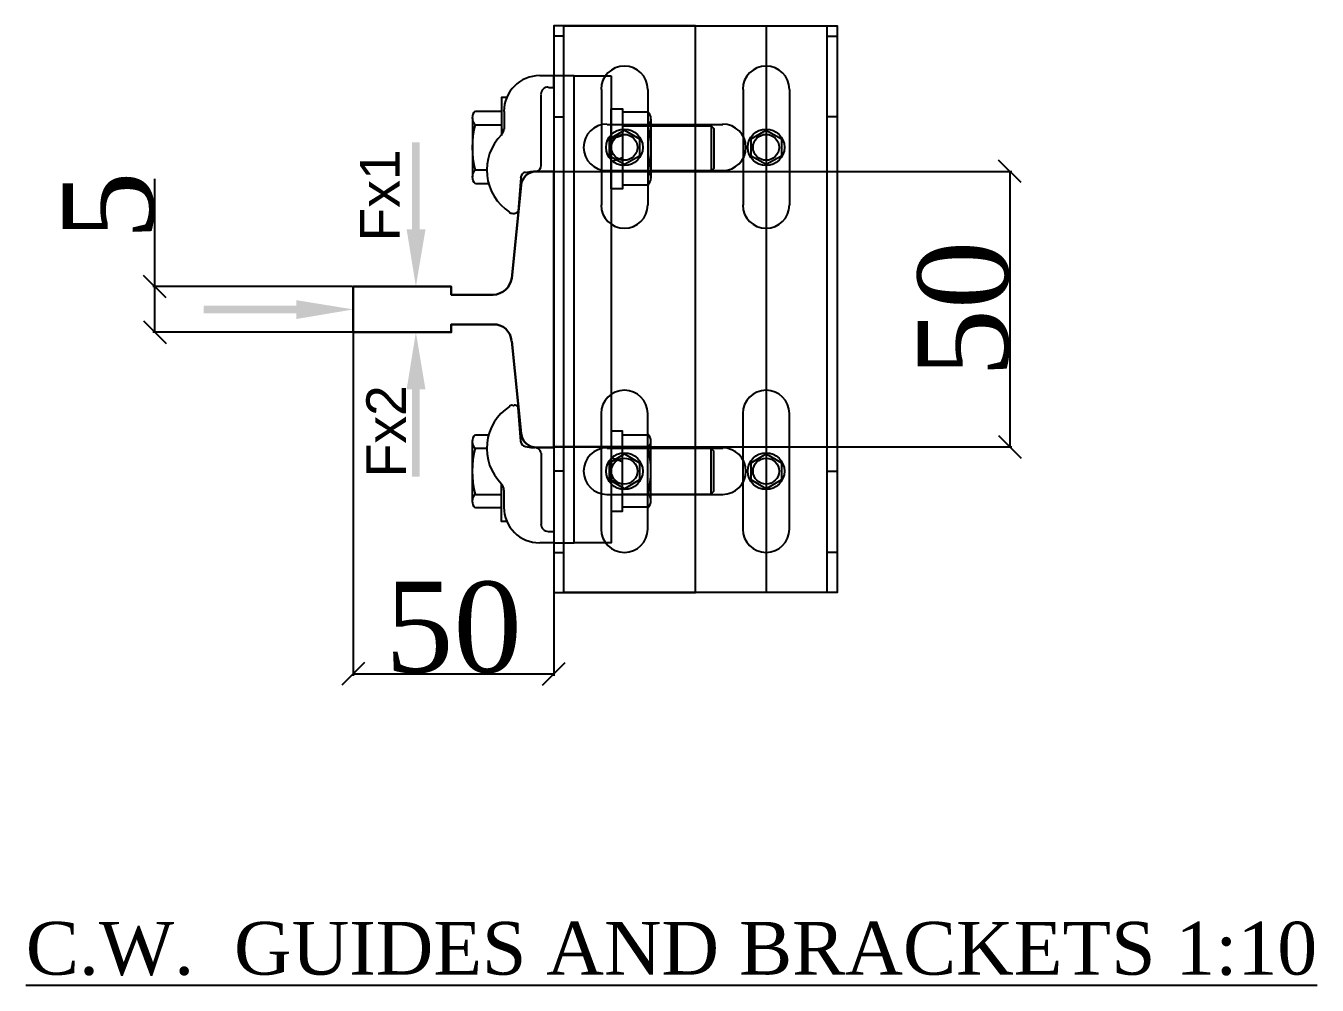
# Model space of a CAD drawing. Header units: millimetres. Extents: x -665 to 1025117, y -27997 to 4210.
# Drawn here: x 1004209 to 1005066, y 64 to 700 of the extents above; entities that cross this region are included whole.
import ezdxf

# ---------------------------------------------------------------- set-up
doc = ezdxf.new("R2010")
doc.units = ezdxf.units.MM
for name, color, linetype in [('PDF_0', 7, 'Continuous'), ('PDF_001', 7, 'Continuous'), ('PDF_Text', 7, 'Continuous')]:
    doc.layers.add(name, color=color, linetype=linetype)
doc.layers.add('step&guides', color=3, linetype='Continuous', lineweight=30)
doc.styles.add('nassar2', font='cent.shx', dxfattribs={"height": 60})
doc.styles.add('PDF Arial', font='arial.ttf')
doc.dimstyles.new('SM_ISO25', dxfattribs={"dimtxt": 40, "dimasz": 20, "dimexe": 1.25, "dimexo": 0.625, "dimtad": 1, "dimtxsty": 'nassar2', "dimblk": 'OBLIQUE', "dimcen": 2.5, "dimazin": 3, "dimtfac": 1, "dimtmove": 0, "dimatfit": 3, "dimarcsym": 0})

# ---------------------------------------------------------------- blocks, each defined once
blk = doc.blocks.new('_Oblique')
at = {"color": 0, "linetype": 'ByBlock', "lineweight": -2}
blk.add_line((-0.5, -0.5), (0.5, 0.5), dxfattribs=at)
blk = doc.blocks.new('*D94')
at = {"color": 0, "lineweight": -2, "transparency": 16777216}
for p, q in [((1004294.972, 527.453), (1004294.972, 598.903)), ((1004425.975, 527.453), (1004293.722, 527.453)), ((1004294.972, 497.244), (1004294.972, 527.453)), ((1004425.975, 497.244), (1004293.722, 497.244))]:
    blk.add_line(p, q, dxfattribs=at)
at = {"layer": 'Defpoints', "color": 0, "transparency": 16777216}
for p in [(1004294.972, 527.453), (1004426.6, 527.453), (1004426.6, 497.244)]:
    blk.add_point(p, dxfattribs=at)
at = {"color": 0, "lineweight": -2, "transparency": 16777216, "xscale": 15, "yscale": 15, "zscale": 15}
for p, rotation in [((1004294.972, 527.453), 90), ((1004294.972, 497.244), 270)]:
    blk.add_blockref('_Oblique', p, dxfattribs=dict(at, rotation=rotation))
at = {"color": 0, "transparency": 16777216, "insert": (1004264.347, 581.178), "char_height": 60, "attachment_point": 5, "rotation": 90, "style": 'nassar2'}
blk.add_mtext('5', dxfattribs=at)
blk = doc.blocks.new('*D95')
at = {"color": 0, "lineweight": -2, "transparency": 16777216}
for p, q in [((1004426.6, 496.619), (1004426.6, 269.41)), ((1004559.471, 496.619), (1004559.471, 269.41)), ((1004426.6, 270.66), (1004559.471, 270.66))]:
    blk.add_line(p, q, dxfattribs=at)
at = {"layer": 'Defpoints', "color": 0, "transparency": 16777216}
for p in [(1004426.6, 497.244), (1004559.471, 497.244), (1004559.471, 270.66)]:
    blk.add_point(p, dxfattribs=at)
at = {"color": 0, "lineweight": -2, "transparency": 16777216, "xscale": 15, "yscale": 15, "zscale": 15, "rotation": 180}
blk.add_blockref('_Oblique', (1004426.6, 270.66), dxfattribs=at)
at = {"color": 0, "lineweight": -2, "transparency": 16777216, "xscale": 15, "yscale": 15, "zscale": 15}
blk.add_blockref('_Oblique', (1004559.471, 270.66), dxfattribs=at)
at = {"color": 0, "transparency": 16777216, "insert": (1004493.035, 301.285), "char_height": 60, "attachment_point": 5, "style": 'nassar2'}
blk.add_mtext('50', dxfattribs=at)
blk = doc.blocks.new('*D96')
at = {"color": 0, "lineweight": -2, "transparency": 16777216}
for p, q in [((1004560.096, 603.918), (1004863.101, 603.918)), ((1004861.851, 603.918), (1004861.851, 421.251)), ((1004560.096, 421.251), (1004863.101, 421.251))]:
    blk.add_line(p, q, dxfattribs=at)
at = {"layer": 'Defpoints', "color": 0, "transparency": 16777216}
for p in [(1004559.471, 603.918), (1004559.471, 421.251), (1004861.851, 421.251)]:
    blk.add_point(p, dxfattribs=at)
at = {"color": 0, "lineweight": -2, "transparency": 16777216, "xscale": 15, "yscale": 15, "zscale": 15}
for p, rotation in [((1004861.851, 603.918), 90), ((1004861.851, 421.251), 270)]:
    blk.add_blockref('_Oblique', p, dxfattribs=dict(at, rotation=rotation))
at = {"color": 0, "transparency": 16777216, "insert": (1004831.226, 512.584), "char_height": 60, "attachment_point": 5, "rotation": 90, "style": 'nassar2'}
blk.add_mtext('50', dxfattribs=at)

msp = doc.modelspace()

# ---------------------------------------------------------------- linework, layer by layer
at = {"layer": 'PDF_0', "lineweight": 25}
for points in [[(1004559.471, 700.444), (1004559.471, 324.489), (1004653.4, 324.489), (1004653.4, 700.444)], [(1004653.4, 324.489), (1004653.4, 700.444), (1004559.471, 700.444), (1004559.471, 324.489)], [(1004566.079, 640.027), (1004566.079, 693.6), (1004559.471, 693.6), (1004559.471, 640.027)], [(1004700.365, 700.444), (1004700.365, 324.489), (1004566.079, 324.489), (1004566.079, 700.444)], [(1004747.33, 700.444), (1004747.33, 324.489), (1004653.4, 324.489), (1004653.4, 700.444)], [(1004653.4, 324.489), (1004653.4, 700.444), (1004747.33, 700.444), (1004747.33, 324.489)], [(1004740.722, 640.027), (1004740.722, 693.6), (1004747.33, 693.6), (1004747.33, 640.027)], [(1004597.467, 667.167), (1004597.467, 357.529), (1004572.923, 357.529), (1004572.923, 667.167), (1004559.471, 667.167), (1004559.471, 357.529), (1004572.923, 357.529), (1004572.923, 667.167)], [(1004597.467, 645.455), (1004605.019, 645.455), (1004605.019, 592.354), (1004597.467, 592.354)], [(1004597.467, 378.534), (1004605.019, 378.534), (1004605.019, 431.635), (1004597.467, 431.635)], [(1004566.079, 351.157), (1004566.079, 404.966), (1004559.471, 404.966), (1004559.471, 351.157)], [(1004740.722, 351.157), (1004740.722, 404.966), (1004747.33, 404.966), (1004747.33, 351.157)]]:
    msp.add_lwpolyline(points, close=True, dxfattribs=at)
for points in [[(1004566.079, 324.489), (1004566.079, 700.444)], [(1004740.722, 324.489), (1004740.722, 700.444)], [(1004555.93, 659.615), (1004559.471, 659.615), (1004559.471, 667.167), (1004550.266, 667.167)], [(1004553.098, 667.167), (1004553.098, 667.167)], [(1004559.471, 667.167), (1004559.471, 667.167)], [(1004528.554, 653.007), (1004524.778, 653.007), (1004524.778, 627.755)], [(1004551.21, 607.694), (1004551.21, 654.895)], [(1004591.095, 658.199), (1004591.095, 581.498)], [(1004621.776, 658.199), (1004621.776, 581.498)], [(1004685.025, 658.199), (1004685.025, 581.498)], [(1004715.706, 658.199), (1004715.706, 581.498)], [(1004507.549, 643.803), (1004524.778, 643.803)], [(1004526.666, 643.567), (1004526.666, 632.003)], [(1004622.012, 643.095), (1004605.019, 643.095)], [(1004505.661, 639.319), (1004505.661, 600.142)], [(1004507.549, 634.835), (1004524.778, 634.835)], [(1004594.871, 635.071), (1004671.573, 635.071)], [(1004623.9, 638.611), (1004623.9, 599.434)], [(1004663.785, 634.127), (1004663.785, 603.918)], [(1004747.802, 637.431), (1004747.802, 637.431)], [(1004605.019, 627.755), (1004597.467, 625.159)], [(1004605.019, 612.886), (1004597.467, 610.29)], [(1004515.102, 604.626), (1004507.549, 604.626)], [(1004540.826, 603.21), (1004544.366, 603.918), (1004548.08, 603.994)], [(1004594.871, 604.39), (1004671.573, 604.39)], [(1004516.282, 595.658), (1004507.549, 595.658)], [(1004605.019, 594.95), (1004622.012, 594.95)], [(1004532.33, 576.07), (1004533.274, 576.07)], [(1004532.33, 448.627), (1004533.274, 448.627)], [(1004537.758, 425.027), (1004535.87, 447.211)], [(1004591.095, 366.497), (1004591.095, 443.199)], [(1004621.776, 366.497), (1004621.776, 443.199)], [(1004685.025, 366.497), (1004685.025, 443.199)], [(1004715.706, 366.497), (1004715.706, 443.199)], [(1004516.282, 429.039), (1004507.549, 429.039)], [(1004605.019, 429.275), (1004622.012, 429.275)], [(1004505.661, 385.142), (1004505.661, 424.555)], [(1004515.102, 420.07), (1004507.549, 420.07)], [(1004540.826, 421.487), (1004544.366, 420.778), (1004546.881, 420.778)], [(1004621.304, 421.251), (1004559.471, 421.251)], [(1004561.359, 422.903), (1004561.359, 422.903)], [(1004594.871, 420.306), (1004671.573, 420.306)], [(1004605.019, 389.862), (1004663.785, 389.862), (1004665.673, 391.75), (1004665.673, 418.418), (1004663.785, 420.306), (1004605.019, 420.306), (1004622.012, 420.306)], [(1004623.9, 385.378), (1004623.9, 424.791)], [(1004663.785, 389.862), (1004663.785, 420.306)], [(1004551.21, 417.002), (1004551.21, 369.801)], [(1004605.019, 411.338), (1004597.467, 413.934)], [(1004528.554, 371.69), (1004524.778, 371.69), (1004524.778, 396.942)], [(1004605.019, 396.234), (1004597.467, 399.066)], [(1004507.549, 389.626), (1004524.778, 389.626)], [(1004526.666, 381.13), (1004526.666, 392.458)], [(1004594.871, 389.626), (1004671.573, 389.626)], [(1004507.549, 380.894), (1004524.778, 380.894)], [(1004622.012, 381.13), (1004605.019, 381.13)], [(1004555.93, 365.081), (1004559.471, 365.081)], [(1004559.471, 357.529), (1004550.266, 357.529)], [(1004553.098, 357.529), (1004553.098, 357.529)]]:
    msp.add_lwpolyline(points, dxfattribs=at)
for points in [[(1004622.012, 634.127), (1004605.019, 634.127), (1004663.785, 634.127), (1004665.673, 632.239), (1004665.673, 605.806), (1004663.785, 603.918), (1004605.019, 603.918), (1004622.012, 603.918, 0.125), (1004622.001, 634.331)], [(1004537.758, 599.67), (1004535.87, 577.486, -0.199), (1004535.662, 577.154)]]:
    msp.add_lwpolyline(points, format="xyb", dxfattribs=at)
for centre in [(1004606.318, 619.848), (1004700.247, 619.848), (1004606.318, 405.084), (1004700.247, 405.084)]:
    msp.add_circle(centre, 12.154, dxfattribs=at)
for centre, radius, start, end in [((1004606.318, 658.317), 15.458, 0, -180), ((1004700.247, 658.317), 15.458, 0, -180), ((1004550.148, 643.685), 23.718, 90, -180), ((1004555.812, 655.013), 4.838, 89.999, -179.999), ((1004511.68, 639.437), 6.255, 133.898, -133.898), ((1004617.645, 638.729), 6.255, -46.102, 46.102), ((1004567.141, 619.848), 61.716, 165.751, -165.751), ((1004594.753, 619.849), 15.458, 90, -90), ((1004671.455, 619.848), 15.458, -90, 90), ((1004548.26, 604.744), 33.159, 135.016, -122.997), ((1004520.648, 632.121), 5.782, -44.985, 0.001), ((1004511.68, 600.26), 6.255, 133.898, -133.898), ((1004541.416, 599.552), 3.894, 101.308, 177.96), ((1004547.316, 607.812), 3.894, -78.691, -0.001), ((1004617.645, 599.552), 6.255, -46.102, 46.102), ((1004532.212, 579.965), 3.895, -122.995, -90.007), ((1004533.156, 579.964), 3.894, -89.998, -49.696), ((1004606.317, 581.616), 15.458, 180, 0), ((1004700.247, 581.616), 15.458, 180, 0), ((1004606.318, 443.317), 15.458, 0, -180), ((1004700.247, 443.317), 15.458, 0, -180), ((1004548.26, 420.189), 33.158, 122.997, -135.016), ((1004532.212, 444.968), 3.895, 90.005, 122.998), ((1004533.156, 444.969), 3.894, 49.693, 90.001), ((1004535.279, 447.329), 0.591, 4.758, 49.659), ((1004511.68, 424.672), 6.255, 133.898, -133.898), ((1004617.645, 424.909), 6.255, -46.102, 46.102), ((1004567.141, 405.084), 61.716, 165.751, -165.751), ((1004541.416, 425.144), 3.894, -177.96, -101.308), ((1004546.568, 416.017), 4.772, 13.372, 93.766), ((1004594.753, 405.084), 15.458, 90, -90), ((1004562.184, 405.32), 61.716, -14.249, 14.249), ((1004671.455, 405.084), 15.458, -90, 90), ((1004520.648, 392.576), 5.782, -0.001, 44.985), ((1004511.68, 385.26), 6.255, 133.898, -133.898), ((1004617.645, 385.496), 6.255, -46.102, 46.102), ((1004550.148, 381.248), 23.718, 180, -90), ((1004555.812, 369.919), 4.838, 179.999, -89.999), ((1004606.317, 366.615), 15.458, 180, 0), ((1004700.247, 366.615), 15.458, 180, 0)]:
    msp.add_arc(centre, radius, start, end, dxfattribs=at)
at = {"layer": 'PDF_0', "transparency": 33554559}
for points in [[(1004470.686, 623.271), (1004465.494, 623.271), (1004470.686, 565.449)], [(1004465.494, 623.271), (1004470.686, 565.449), (1004465.494, 565.449)], [(1004474.462, 565.449), (1004468.09, 527.453), (1004461.954, 565.449)], [(1004327.478, 514.944), (1004327.478, 509.752), (1004388.839, 514.944)], [(1004327.478, 509.752), (1004388.839, 514.944), (1004388.839, 509.752)], [(1004388.839, 518.484), (1004426.6, 512.348), (1004388.839, 505.976)], [(1004461.954, 459.247), (1004468.09, 497.244), (1004474.462, 459.247)], [(1004465.494, 401.426), (1004470.686, 401.426), (1004465.494, 459.247)], [(1004470.686, 401.426), (1004465.494, 459.247), (1004470.686, 459.247)]]:
    msp.add_solid(points, dxfattribs=at)
at = {"layer": 'PDF_001', "lineweight": 25}
for points in [[(1004616.348, 625.395), (1004616.348, 614.066), (1004606.435, 608.402), (1004596.523, 614.066), (1004596.523, 625.395), (1004606.435, 631.295)], [(1004710.514, 625.395), (1004710.514, 614.066), (1004700.365, 608.402), (1004690.453, 614.066), (1004690.453, 625.395), (1004700.365, 631.295)], [(1004616.348, 410.63), (1004616.348, 399.302), (1004606.435, 393.402), (1004596.523, 399.302), (1004596.523, 410.63), (1004606.435, 416.53)], [(1004710.514, 410.63), (1004710.514, 399.302), (1004700.365, 393.402), (1004690.453, 399.302), (1004690.453, 410.63), (1004700.365, 416.53)]]:
    msp.add_lwpolyline(points, close=True, dxfattribs=at)
for centre in [(1004606.318, 619.848), (1004700.247, 619.848), (1004606.318, 405.084), (1004700.247, 405.084)]:
    msp.add_circle(centre, 8.614, dxfattribs=at)
at = {"layer": 'step&guides'}
for points in [[(1004548.142, 420.778), (1004559.471, 420.778), (1004559.471, 603.918), (1004548.142, 603.918)], [(1004537.81, 594.68), (1004531.622, 533.117)], [(1004519.35, 522.025), (1004491.501, 522.025), (1004491.501, 527.453), (1004426.6, 527.453), (1004426.6, 497.244), (1004491.501, 497.244), (1004491.501, 502.436), (1004519.35, 502.436)], [(1004531.622, 491.344), (1004537.994, 429.983)]]:
    msp.add_lwpolyline(points, dxfattribs=at)
for centre, radius, start, end in [((1004548.025, 593.652), 10.267, 89.348, 174.253), ((1004518.683, 535.097), 13.089, -87.082, -8.701), ((1004519.663, 490.5), 11.94, 4.912, 91.505), ((1004547.898, 430.706), 9.93, -175.824, -88.59)]:
    msp.add_arc(centre, radius, start, end, dxfattribs=at)

# ---------------------------------------------------------------- texts
at = {"insert": (1004209.49, 106.154), "char_height": 35, "attachment_point": 1}
msp.add_mtext_dynamic_manual_height_columns('{\\Fcent|c0;\\LC.W.  GUIDES AND BRACKETS 1:10}', width=1281.363, gutter_width=12.5, heights=[145.563], dxfattribs=at)
at = {"layer": 'PDF_Text', "char_height": 26.243, "attachment_point": 7, "rotation": 90, "style": 'PDF Arial'}
for s, insert in [('Fx1', (1004457.234, 557.425)), ('Fx2', (1004461.458, 400.953))]:
    msp.add_mtext(s, dxfattribs=dict(at, insert=insert))

# ---------------------------------------------------------------- dimensions: what is measured, and where the dimension line sits
dim = msp.add_linear_dim(base=(1004861.851, 421.251), p1=(1004559.471, 603.918), p2=(1004559.471, 421.251), angle=90, text='50', dimstyle='SM_ISO25', override={"dimtxt": 35, "dimasz": 15})
dim.commit()
dim.dimension.update_dxf_attribs({"geometry": '*D96', "text_midpoint": (1004831.226, 512.584)})
dim = msp.add_linear_dim(base=(1004294.972, 527.453), p1=(1004426.6, 497.244), p2=(1004426.6, 527.453), angle=90, text='5', dimstyle='SM_ISO25', override={"dimtxt": 35, "dimasz": 15})
dim.commit()
dim.dimension.update_dxf_attribs({"geometry": '*D94', "text_midpoint": (1004294.972, 581.178), "dimtype": 128})
dim = msp.add_linear_dim(base=(1004559.471, 270.66), p1=(1004426.6, 497.244), p2=(1004559.471, 497.244), text='50', dimstyle='SM_ISO25', override={"dimtxt": 35, "dimasz": 15})
dim.commit()
dim.dimension.update_dxf_attribs({"geometry": '*D95', "text_midpoint": (1004493.035, 301.285)})

doc.saveas('drawing.dxf')
